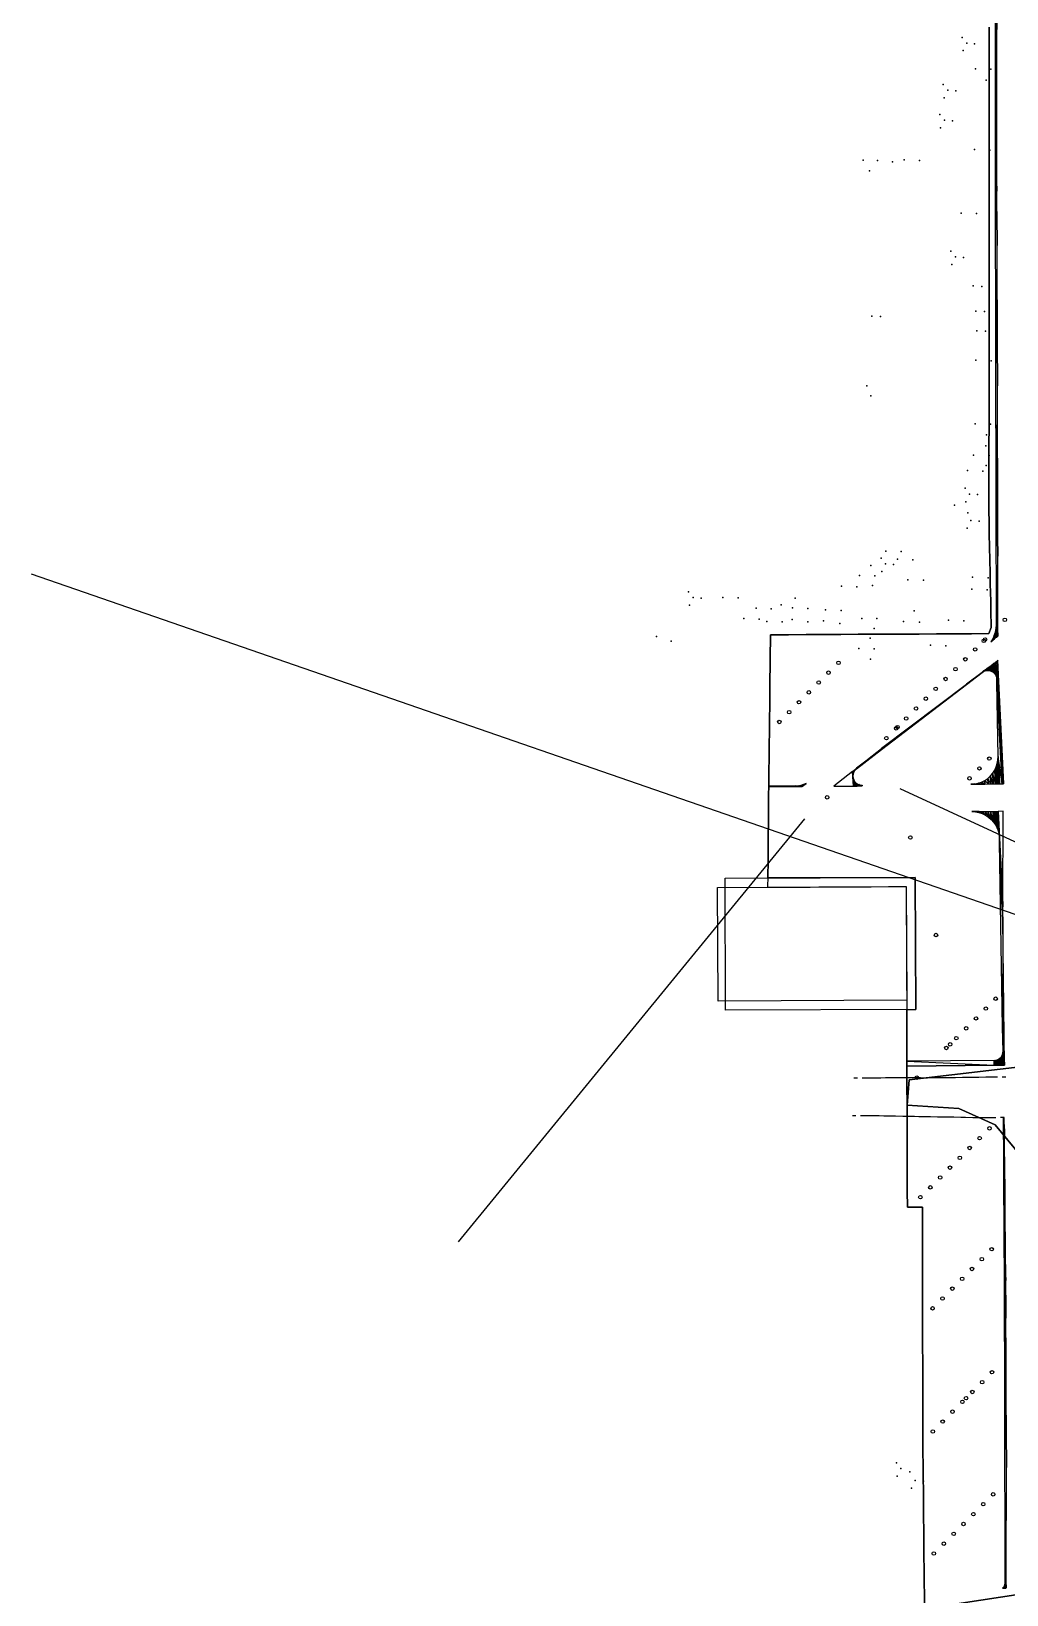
# Model space of a CAD drawing. Header units: metres. Extents: x 4 to 261, y 19 to 641.
# Drawn here: x 3.7 to 115.5, y 208.2 to 387.6 of the extents above; entities that cross this region are included whole.
import ezdxf

# ---------------------------------------------------------------- set-up
doc = ezdxf.new("R2010")
doc.units = ezdxf.units.M
for name, color, linetype in [('BOUNDARY', 7, 'Continuous'), ('BUILDING', 7, 'Continuous'), ('CURB', 7, 'Continuous'), ('ELECTR_CABLE', 7, 'Continuous'), ('OVERHEAD_POWER_LINE', 7, 'Continuous'), ('ROAD', 7, 'Continuous'), ('SIDEWALK_PATH', 7, 'Continuous'), ('TREE', 7, 'Continuous')]:
    doc.layers.add(name, color=color, linetype=linetype)

# ---------------------------------------------------------------- blocks, each defined once
blk = doc.blocks.new('СПИРЕЯ_СЕРАЯ')
blk.add_circle((0, 0), 0.2)
blk = doc.blocks.new('МИСКАНТУС_КИТАЙСКИЙ')
blk.add_circle((0, 0), 0.2)
blk = doc.blocks.new('BEREZA')
blk.add_circle((0, 0), 0.2)
blk = doc.blocks.new('ДЕРЕН_SIBIRICA')
blk.add_circle((0, 0), 0.2)
blk = doc.blocks.new('ДЕРЕН_FLAVIRAMEA')
blk.add_circle((0, 0), 0.2)

msp = doc.modelspace()

# ---------------------------------------------------------------- linework, layer by layer
at = {"layer": 'BOUNDARY'}
msp.add_lwpolyline([(113.47, 388.04), (113.47, 387.04), (113.47, 385.04), (113.47, 384.04), (113.48, 382.05), (113.48, 381.05), (113.48, 379.05), (113.48, 378.05), (113.48, 376.06), (113.48, 375.06), (113.48, 373.06), (113.48, 372.06), (113.48, 370.08), (113.5, 369.08), (113.5, 367.07), (113.5, 366.07), (113.5, 364.09), (113.48, 363.09), (113.48, 361.09), (113.48, 360.09), (113.48, 358.1), (113.48, 357.1), (113.48, 355.1), (113.48, 354.1), (113.47, 352.11), (113.47, 351.11), (113.47, 349.11), (113.47, 348.11), (113.47, 346.13), (113.47, 345.13), (113.47, 343.12), (113.47, 342.14), (113.45, 340.14), (113.45, 339.14), (113.45, 337.14), (113.45, 336.15), (113.45, 334.15), (113.45, 333.15), (113.45, 332.7), (113.45, 332.7), (113.48, 331.15), (113.5, 330.16), (113.54, 328.16), (113.55, 327.16), (113.6, 325.18), (113.61, 324.18), (113.66, 322.18), (113.67, 321.17), (113.72, 319.19), (113.44, 318.47), (111.45, 318.46), (110.45, 318.46), (108.45, 318.44), (107.45, 318.44), (105.46, 318.43), (104.46, 318.43), (102.46, 318.41), (101.46, 318.41), (99.47, 318.4), (98.47, 318.4), (96.47, 318.38), (95.47, 318.38), (93.49, 318.37), (92.49, 318.37), (90.49, 318.35), (89.49, 318.35), (88.41, 318.35), (88.41, 318.35), (88.4, 317.44), (88.38, 316.44), (88.37, 314.44), (88.35, 313.46), (88.32, 311.45), (88.32, 310.45), (88.29, 308.45), (88.29, 307.47), (88.26, 305.47), (88.25, 304.47), (88.23, 302.48), (88.22, 301.48), (88.2, 299.48), (88.19, 298.48), (88.17, 296.49), (88.16, 295.49), (88.13, 293.49), (88.13, 292.49), (88.1, 290.51), (88.08, 289.5), (88.08, 289.39), (88.08, 289.39), (89.96, 289.39), (90.96, 289.4), (92.95, 289.4), (93.95, 289.42), (95.95, 289.42), (96.95, 289.42), (98.94, 289.43), (99.94, 289.43), (101.94, 289.45), (102.94, 289.45), (103.97, 289.45), (103.97, 289.45), (103.97, 288.49), (103.98, 287.49), (103.98, 285.5), (104, 284.5), (104, 282.5), (104, 281.5), (104.01, 279.52), (104.01, 278.52), (104.03, 276.51), (104.03, 275.51), (104.04, 273.53), (104.04, 272.53), (104.04, 270.53), (104.06, 269.53), (104.06, 267.54), (104.06, 266.54), (104.07, 264.54), (104.07, 263.54), (104.07, 261.55), (104.09, 260.55), (104.09, 258.55), (104.09, 257.55), (104.1, 255.57), (104.1, 254.57), (104.12, 252.68), (104.12, 252.68), (104.24, 252.68), (105.22, 252.68), (105.84, 252.67), (105.84, 252.67), (105.84, 251.28), (105.84, 250.29), (105.85, 248.29), (105.85, 247.29), (105.85, 245.29), (105.85, 244.31), (105.86, 242.31), (105.86, 241.31), (105.86, 239.32), (105.86, 238.32), (105.86, 236.32), (105.88, 235.32), (105.88, 233.33), (105.88, 232.33), (105.88, 230.33), (105.88, 229.33), (105.89, 227.34), (105.89, 226.34), (105.89, 224.49), (105.89, 224.49), (105.89, 224.34), (105.91, 223.34), (105.92, 221.36), (105.94, 220.36), (105.95, 218.36), (105.97, 217.36), (105.98, 215.37), (106, 214.37), (106.01, 212.37), (106.03, 211.37), (106.04, 209.38), (106.06, 208.38), (106.07, 206.95)], dxfattribs=at)
at = {"layer": 'BUILDING'}
for points in [[(82.35, 289.36), (103.97, 289.45), (104.03, 276.41), (82.41, 276.31)], [(83.2, 290.42), (105.02, 290.51), (105.08, 275.36), (83.26, 275.27)]]:
    msp.add_lwpolyline(points, close=True, dxfattribs=at)
at = {"layer": 'CURB'}
for points in [[(97.98, 267.5), (98.38, 267.5)], [(98.91, 267.5), (99.49, 267.51), (99.49, 267.51), (99.73, 267.51), (100.25, 267.53), (101.07, 267.53), (101.59, 267.54), (102.33, 267.56), (102.33, 267.56), (102.4, 267.56), (102.92, 267.56), (103.74, 267.54), (104.27, 267.54), (105.09, 267.54), (105.61, 267.54), (106.28, 267.53), (106.28, 267.53), (106.42, 267.53), (106.94, 267.54), (107.76, 267.54), (108.28, 267.56), (109.11, 267.57), (109.63, 267.57), (110.43, 267.59), (110.96, 267.59), (111.78, 267.6), (112.3, 267.6), (113.12, 267.62), (113.64, 267.62), (114.45, 267.63)], [(114.97, 267.63), (115.39, 267.63)], [(98.21, 263.14), (97.8, 263.14)], [(114.27, 262.94), (113.47, 262.94), (112.94, 262.94), (112.12, 262.94), (111.6, 262.94), (110.78, 262.96), (110.25, 262.97), (109.45, 262.99), (108.93, 262.99), (108.1, 263), (107.58, 263.02), (106.76, 263.03), (106.24, 263.03), (105.43, 263.05), (104.91, 263.06), (104.09, 263.08), (103.57, 263.09), (102.74, 263.11), (102.22, 263.11), (101.42, 263.12), (100.89, 263.14), (100.07, 263.15), (99.55, 263.15), (98.73, 263.14)], [(115.21, 262.96), (114.79, 262.96)]]:
    msp.add_lwpolyline(points, dxfattribs=at)
at = {"layer": 'ELECTR_CABLE'}
msp.add_line((92.3, 297.24), (52.62, 248.69), dxfattribs=at)
at = {"layer": 'GROUND'}
for points in [[(118.76, 415.45), (118.2, 371.87), (122.53, 364.42), (120.63, 348.93), (120.65, 324.49), (123.44, 307.27), (124.42, 278.12), (123.27, 272.94), (119.63, 269.08), (104.32, 267.27), (104.08, 264.39), (110, 263.98), (114.17, 262.13), (117.07, 258.62), (118.46, 245.95), (122.22, 242.8), (124.29, 236.77), (124.42, 217.22), (123.2, 212.37), (119.78, 208.71), (107.52, 206.84)], [(106.07, 206.95), (106.06, 208.38), (106.04, 209.38), (106.03, 211.37), (106.01, 212.37), (106, 214.37), (105.98, 215.37), (105.97, 217.36), (105.95, 218.36), (105.94, 220.36), (105.92, 221.36), (105.91, 223.34), (105.89, 224.34), (105.89, 224.49), (105.89, 226.34), (105.89, 227.34), (105.88, 229.33), (105.88, 230.33), (105.88, 232.33), (105.88, 233.33), (105.88, 235.32), (105.86, 236.32), (105.86, 238.32), (105.86, 239.32), (105.86, 241.31), (105.86, 242.31), (105.85, 244.31), (105.85, 245.29), (105.85, 247.29), (105.85, 248.29), (105.84, 250.29), (105.84, 251.28), (105.84, 252.67), (105.22, 252.68), (104.24, 252.68), (104.12, 252.68), (104.1, 254.57), (104.1, 255.57), (104.09, 257.55), (104.09, 258.55), (104.09, 260.55), (104.07, 261.55), (104.07, 263.54), (104.07, 264.54), (104.06, 266.54), (104.06, 267.54), (104.06, 269.53), (104.04, 270.53), (104.04, 272.53), (104.04, 273.53), (104.03, 275.36), (105.08, 275.36), (105.02, 290.51), (88.1, 290.44), (88.1, 290.51), (88.13, 292.49), (88.13, 293.49), (88.16, 295.49), (88.17, 296.49), (88.19, 298.48), (88.2, 299.48), (88.22, 301.48), (88.23, 302.48), (88.25, 304.47), (88.26, 305.47), (88.29, 307.47), (88.29, 308.45), (88.32, 310.45), (88.32, 311.45), (88.35, 313.46), (88.37, 314.44), (88.38, 316.44), (88.4, 317.44), (88.41, 318.35), (89.49, 318.35), (90.49, 318.35), (92.49, 318.37), (93.49, 318.37), (95.47, 318.38), (96.47, 318.38), (98.47, 318.4), (99.47, 318.4), (101.46, 318.41), (102.46, 318.41), (104.46, 318.43), (105.46, 318.43), (107.45, 318.44), (108.45, 318.44), (110.45, 318.46), (111.45, 318.46), (113.44, 318.47), (113.72, 319.19), (113.67, 321.17), (113.66, 322.18), (113.61, 324.18), (113.6, 325.18), (113.55, 327.16), (113.54, 328.16), (113.5, 330.16), (113.48, 331.15), (113.45, 332.7), (113.45, 333.15), (113.45, 334.15), (113.45, 336.15), (113.45, 337.14), (113.45, 339.14), (113.45, 340.14), (113.47, 342.14), (113.47, 343.12), (113.47, 345.13), (113.47, 346.13), (113.47, 348.11), (113.47, 349.11), (113.47, 351.11), (113.47, 352.11), (113.48, 354.1), (113.48, 355.1), (113.48, 357.1), (113.48, 358.1), (113.48, 360.09), (113.48, 361.09), (113.48, 363.09), (113.5, 364.09), (113.5, 366.07), (113.5, 367.07), (113.5, 369.08), (113.48, 370.08), (113.48, 372.06), (113.48, 373.06), (113.48, 375.06), (113.48, 376.06), (113.48, 378.05), (113.48, 379.05), (113.48, 381.05), (113.48, 382.05), (113.47, 384.04), (113.47, 385.04), (113.47, 387.04), (113.47, 388.04)]]:
    msp.add_lwpolyline(points, dxfattribs=at)
at = {"layer": 'OVERHEAD_POWER_LINE'}
for p, q in [((3.65, 325.32), (132.98, 280.55)), ((141.51, 283), (103.3, 300.67))]:
    msp.add_line(p, q, dxfattribs=at)
at = {"layer": 'ROAD'}
msp.add_lwpolyline([(107.52, 206.84), (119.78, 208.71), (123.2, 212.37), (124.42, 217.22), (124.29, 236.77), (122.22, 242.8), (118.46, 245.95), (117.07, 258.62), (114.17, 262.13), (110, 263.98), (104.08, 264.39), (104.32, 267.27), (119.63, 269.08), (123.27, 272.94), (124.42, 278.12), (123.44, 307.27), (120.65, 324.49), (120.63, 348.93), (122.53, 364.42), (118.2, 371.87), (118.76, 415.45)], dxfattribs=at)
at = {"layer": 'SIDEWALK_PATH'}
for points in [[(114.23, 392.95), (114.38, 389.93), (114.38, 389.93), (114.23, 372.54), (114.23, 372.54), (114.23, 392.95), (114.38, 389.93), (114.23, 372.54), (114.23, 372.54), (114.38, 369.42), (114.38, 369.42), (114.38, 389.93)], [(114.23, 372.54), (114.38, 369.42), (114.38, 369.42), (114.23, 367.87), (114.23, 367.87), (114.23, 372.54), (114.38, 369.42), (114.23, 367.87), (114.23, 367.87), (114.39, 364.46), (114.39, 364.46), (114.38, 369.42)], [(114.23, 367.87), (114.39, 364.46), (114.39, 364.46), (114.26, 352.76), (114.26, 352.76), (114.23, 367.87), (114.39, 364.46), (114.26, 352.76), (114.26, 352.76), (114.44, 349.1), (114.44, 349.1), (114.39, 364.46)], [(114.26, 352.76), (114.44, 349.1), (114.44, 349.1), (114.3, 331.31), (114.3, 331.31), (114.26, 352.76), (114.44, 349.1), (114.3, 331.31), (114.3, 331.31), (114.47, 328.15), (114.47, 328.15), (114.44, 349.1)], [(114.3, 331.31), (114.47, 328.15), (114.47, 328.15), (114.33, 321.5), (114.33, 321.5), (114.3, 331.31), (114.47, 328.15), (114.33, 321.5), (114.33, 321.5), (114.5, 318.19), (114.5, 318.19), (114.47, 328.15)], [(114.33, 321.5), (114.5, 318.19), (114.5, 318.19), (114.33, 319.49), (114.33, 319.49), (114.33, 321.5), (114.5, 318.19), (114.33, 319.49), (114.33, 319.49), (114.39, 318.11), (114.39, 318.11), (114.5, 318.19)], [(114.33, 319.49), (114.39, 318.11), (114.39, 318.11), (114.3, 319.07), (114.3, 319.07), (114.33, 319.49), (114.39, 318.11), (114.3, 319.07), (114.3, 319.07), (114.35, 318.08), (114.35, 318.08), (114.39, 318.11)], [(114.11, 317.89), (113.9, 317.73), (113.9, 317.73), (113.9, 317.87), (113.9, 317.87), (114.11, 317.89), (113.9, 317.73), (113.9, 317.87), (113.9, 317.87), (113.66, 317.53), (113.66, 317.53), (113.9, 317.73)], [(114.11, 317.89), (114.08, 318.25), (114.08, 318.25), (113.9, 317.87), (113.9, 317.87), (114.11, 317.89)], [(114.23, 318.65), (114.26, 318.01), (114.26, 318.01), (114.08, 318.25), (114.08, 318.25), (114.23, 318.65), (114.26, 318.01), (114.08, 318.25), (114.08, 318.25), (114.11, 317.89), (114.11, 317.89), (114.26, 318.01)], [(114.3, 319.07), (114.35, 318.08), (114.35, 318.08), (114.23, 318.65), (114.23, 318.65), (114.3, 319.07), (114.35, 318.08), (114.23, 318.65), (114.23, 318.65), (114.26, 318.01), (114.26, 318.01), (114.35, 318.08)], [(112.69, 314.07), (112.69, 314.02), (112.69, 314.02), (110.87, 312.69), (110.87, 312.69), (112.69, 314.07), (112.69, 314.02), (110.87, 312.69), (110.87, 312.69), (110.87, 312.62), (110.87, 312.62), (112.69, 314.02)], [(112.85, 314.19), (112.85, 314.13), (112.85, 314.13), (112.69, 314.07), (112.69, 314.07), (112.85, 314.19), (112.85, 314.13), (112.69, 314.07), (112.69, 314.07), (112.69, 314.02), (112.69, 314.02), (112.85, 314.13)], [(113.02, 314.31), (113.03, 314.2), (113.03, 314.2), (112.85, 314.19), (112.85, 314.19), (113.02, 314.31), (113.03, 314.2), (112.85, 314.19), (112.85, 314.19), (112.85, 314.13), (112.85, 314.13), (113.03, 314.2)], [(113.21, 314.46), (113.21, 314.23), (113.21, 314.23), (113.02, 314.31), (113.02, 314.31), (113.21, 314.46), (113.21, 314.23), (113.02, 314.31), (113.02, 314.31), (113.03, 314.2), (113.03, 314.2), (113.21, 314.23)], [(113.39, 314.59), (113.41, 314.23), (113.41, 314.23), (113.21, 314.46), (113.21, 314.46), (113.39, 314.59), (113.41, 314.23), (113.21, 314.46), (113.21, 314.46), (113.21, 314.23), (113.21, 314.23), (113.41, 314.23)], [(113.57, 314.72), (113.6, 314.2), (113.6, 314.2), (113.39, 314.59), (113.39, 314.59), (113.57, 314.72), (113.6, 314.2), (113.39, 314.59), (113.39, 314.59), (113.41, 314.23), (113.41, 314.23), (113.6, 314.2)], [(113.75, 314.86), (113.78, 314.14), (113.78, 314.14), (113.57, 314.72), (113.57, 314.72), (113.75, 314.86), (113.78, 314.14), (113.57, 314.72), (113.57, 314.72), (113.6, 314.2), (113.6, 314.2), (113.78, 314.14)], [(113.9, 314.96), (113.94, 314.04), (113.94, 314.04), (113.75, 314.86), (113.75, 314.86), (113.9, 314.96), (113.94, 314.04), (113.75, 314.86), (113.75, 314.86), (113.78, 314.14), (113.78, 314.14), (113.94, 314.04)], [(114.03, 315.07), (114.09, 313.9), (114.09, 313.9), (113.9, 314.96), (113.9, 314.96), (114.03, 315.07), (114.09, 313.9), (113.9, 314.96), (113.9, 314.96), (113.94, 314.04), (113.94, 314.04), (114.09, 313.9)], [(114.14, 315.14), (114.21, 313.75), (114.21, 313.75), (114.03, 315.07), (114.03, 315.07), (114.14, 315.14), (114.21, 313.75), (114.03, 315.07), (114.03, 315.07), (114.09, 313.9), (114.09, 313.9), (114.21, 313.75)], [(114.21, 315.2), (114.3, 313.59), (114.3, 313.59), (114.14, 315.14), (114.14, 315.14), (114.21, 315.2), (114.3, 313.59), (114.14, 315.14), (114.14, 315.14), (114.21, 313.75), (114.21, 313.75), (114.3, 313.59)], [(114.26, 315.23), (114.35, 313.4), (114.35, 313.4), (114.21, 315.2), (114.21, 315.2), (114.26, 315.23), (114.35, 313.4), (114.21, 315.2), (114.21, 315.2), (114.3, 313.59), (114.3, 313.59), (114.35, 313.4)], [(114.27, 315.25), (114.38, 313.22), (114.38, 313.22), (114.26, 315.23), (114.26, 315.23), (114.27, 315.25), (114.38, 313.22), (114.26, 315.23), (114.26, 315.23), (114.35, 313.4), (114.35, 313.4), (114.38, 313.22)], [(114.44, 315.37), (115.14, 301.24), (115.14, 301.24), (114.27, 315.25), (114.27, 315.25), (114.44, 315.37), (115.14, 301.24), (114.27, 315.25), (114.27, 315.25), (114.97, 301.24), (114.97, 301.24), (115.14, 301.24)], [(114.5, 315.41), (114.44, 315.37), (114.44, 315.37), (115.14, 301.24), (115.14, 301.24), (114.5, 315.41), (114.44, 315.37), (115.14, 301.24), (115.14, 301.24), (114.44, 315.37), (115.14, 301.24), (114.44, 315.37), (114.44, 315.37), (115.14, 301.24)], [(110.87, 312.69), (110.87, 312.62), (110.87, 312.62), (101.15, 305.29), (101.15, 305.29), (110.87, 312.69), (110.87, 312.62), (101.15, 305.29), (101.15, 305.29), (101.15, 305.17), (101.15, 305.17), (110.87, 312.62)], [(114.38, 313.22), (114.97, 301.24), (114.97, 301.24), (114.38, 312.86), (114.38, 312.86), (114.38, 313.22), (114.97, 301.24), (114.38, 312.86), (114.38, 312.86), (114.96, 301.24), (114.96, 301.24), (114.97, 301.24)], [(114.38, 312.86), (114.96, 301.24), (114.96, 301.24), (114.53, 304.39), (114.53, 304.39), (114.38, 312.86), (114.96, 301.24), (114.53, 304.39), (114.53, 304.39), (114.67, 301.24), (114.67, 301.24), (114.96, 301.24)], [(101.15, 305.29), (101.15, 305.17), (101.15, 305.17), (98.28, 303.02), (98.28, 303.02), (101.15, 305.29), (101.15, 305.17), (98.28, 303.02), (98.28, 303.02), (98.28, 302.96), (98.28, 302.96), (101.15, 305.17)], [(114.3, 303.18), (114.39, 301.24), (114.39, 301.24), (114.12, 302.81), (114.12, 302.81), (114.3, 303.18), (114.39, 301.24), (114.12, 302.81), (114.12, 302.81), (114.2, 301.23), (114.2, 301.23), (114.39, 301.24)], [(114.42, 303.57), (114.54, 301.24), (114.54, 301.24), (114.3, 303.18), (114.3, 303.18), (114.42, 303.57), (114.54, 301.24), (114.3, 303.18), (114.3, 303.18), (114.39, 301.24), (114.39, 301.24), (114.54, 301.24)], [(114.5, 303.97), (114.63, 301.24), (114.63, 301.24), (114.42, 303.57), (114.42, 303.57), (114.5, 303.97), (114.63, 301.24), (114.42, 303.57), (114.42, 303.57), (114.54, 301.24), (114.54, 301.24), (114.63, 301.24)], [(114.53, 304.39), (114.67, 301.24), (114.67, 301.24), (114.5, 303.97), (114.5, 303.97), (114.53, 304.39), (114.67, 301.24), (114.5, 303.97), (114.5, 303.97), (114.63, 301.24), (114.63, 301.24), (114.67, 301.24)], [(97.92, 300.99), (97.83, 302.67), (97.83, 302.67), (95.67, 300.96), (95.67, 300.96), (97.92, 300.99)], [(97.86, 302.69), (97.88, 302.27), (97.88, 302.27), (97.83, 302.67), (97.83, 302.67), (97.86, 302.69), (97.88, 302.27), (97.83, 302.67), (97.83, 302.67), (97.86, 302.08), (97.86, 302.08), (97.88, 302.27)], [(97.92, 302.73), (97.92, 302.48), (97.92, 302.48), (97.86, 302.69), (97.86, 302.69), (97.92, 302.73), (97.92, 302.48), (97.86, 302.69), (97.86, 302.69), (97.88, 302.27), (97.88, 302.27), (97.92, 302.48)], [(97.89, 301.88), (97.94, 300.99), (97.94, 300.99), (97.86, 302.08), (97.86, 302.08), (97.89, 301.88), (97.94, 300.99), (97.86, 302.08), (97.86, 302.08), (97.92, 300.99), (97.92, 300.99), (97.94, 300.99)], [(97.97, 301.69), (98, 300.99), (98, 300.99), (97.89, 301.88), (97.89, 301.88), (97.97, 301.69), (98, 300.99), (97.89, 301.88), (97.89, 301.88), (97.94, 300.99), (97.94, 300.99), (98, 300.99)], [(98.01, 302.81), (98.01, 302.66), (98.01, 302.66), (97.92, 302.73), (97.92, 302.73), (98.01, 302.81), (98.01, 302.66), (97.92, 302.73), (97.92, 302.73), (97.92, 302.48), (97.92, 302.48), (98.01, 302.66)], [(98.06, 301.51), (98.09, 300.99), (98.09, 300.99), (97.97, 301.69), (97.97, 301.69), (98.06, 301.51), (98.09, 300.99), (97.97, 301.69), (97.97, 301.69), (98, 300.99), (98, 300.99), (98.09, 300.99)], [(98.13, 302.9), (98.13, 302.82), (98.13, 302.82), (98.01, 302.81), (98.01, 302.81), (98.13, 302.9), (98.13, 302.82), (98.01, 302.81), (98.01, 302.81), (98.01, 302.66), (98.01, 302.66), (98.13, 302.82)], [(98.19, 301.36), (98.22, 300.99), (98.22, 300.99), (98.06, 301.51), (98.06, 301.51), (98.19, 301.36), (98.22, 300.99), (98.06, 301.51), (98.06, 301.51), (98.09, 300.99), (98.09, 300.99), (98.22, 300.99)], [(98.28, 303.02), (98.28, 302.96), (98.28, 302.96), (98.13, 302.9), (98.13, 302.9), (98.28, 303.02), (98.28, 302.96), (98.13, 302.9), (98.13, 302.9), (98.13, 302.82), (98.13, 302.82), (98.28, 302.96)], [(98.35, 301.24), (98.37, 300.99), (98.37, 300.99), (98.19, 301.36), (98.19, 301.36), (98.35, 301.24), (98.37, 300.99), (98.19, 301.36), (98.19, 301.36), (98.22, 300.99), (98.22, 300.99), (98.37, 300.99)], [(112.61, 301.45), (112.63, 301.21), (112.63, 301.21), (112.23, 301.32), (112.23, 301.32), (112.61, 301.45), (112.63, 301.21), (112.23, 301.32), (112.23, 301.32), (112.23, 301.2), (112.23, 301.2), (112.63, 301.21)], [(112.99, 301.63), (113, 301.21), (113, 301.21), (112.61, 301.45), (112.61, 301.45), (112.99, 301.63), (113, 301.21), (112.61, 301.45), (112.61, 301.45), (112.63, 301.21), (112.63, 301.21), (113, 301.21)], [(113.32, 301.87), (113.36, 301.23), (113.36, 301.23), (112.99, 301.63), (112.99, 301.63), (113.32, 301.87), (113.36, 301.23), (112.99, 301.63), (112.99, 301.63), (113, 301.21), (113, 301.21), (113.36, 301.23)], [(113.63, 302.15), (113.67, 301.23), (113.67, 301.23), (113.32, 301.87), (113.32, 301.87), (113.63, 302.15), (113.67, 301.23), (113.32, 301.87), (113.32, 301.87), (113.36, 301.23), (113.36, 301.23), (113.67, 301.23)], [(113.9, 302.47), (113.96, 301.23), (113.96, 301.23), (113.63, 302.15), (113.63, 302.15), (113.9, 302.47), (113.96, 301.23), (113.63, 302.15), (113.63, 302.15), (113.67, 301.23), (113.67, 301.23), (113.96, 301.23)], [(114.12, 302.81), (114.2, 301.23), (114.2, 301.23), (113.9, 302.47), (113.9, 302.47), (114.12, 302.81), (114.2, 301.23), (113.9, 302.47), (113.9, 302.47), (113.96, 301.23), (113.96, 301.23), (114.2, 301.23)], [(91.26, 300.93), (91.26, 301), (91.26, 301), (88.22, 300.97), (88.22, 300.97), (91.26, 300.93)], [(88.22, 300.97), (88.22, 300.97), (88.22, 300.97), (88.22, 300.91), (88.22, 300.91), (88.22, 300.97), (88.22, 300.97), (88.22, 300.91), (88.22, 300.91), (91.26, 300.93), (91.26, 300.93), (88.22, 300.97)], [(91.68, 301.03), (91.68, 300.93), (91.68, 300.93), (91.26, 301), (91.26, 301), (91.68, 301.03), (91.68, 300.93), (91.26, 301), (91.26, 301), (91.26, 300.93), (91.26, 300.93), (91.68, 300.93)], [(92.04, 301.11), (92.04, 300.93), (92.04, 300.93), (91.68, 301.03), (91.68, 301.03), (92.04, 301.11), (92.04, 300.93), (91.68, 301.03), (91.68, 301.03), (91.68, 300.93), (91.68, 300.93), (92.04, 300.93)], [(92.1, 301.12), (92.1, 300.97), (92.1, 300.97), (92.04, 301.11), (92.04, 301.11), (92.1, 301.12), (92.1, 300.97), (92.04, 301.11), (92.04, 301.11), (92.04, 300.93), (92.04, 300.93), (92.1, 300.97)], [(92.49, 301.27), (92.1, 301.12), (92.1, 301.12), (92.1, 300.97), (92.1, 300.97), (92.49, 301.27)], [(98.53, 301.15), (98.53, 301), (98.53, 301), (98.35, 301.24), (98.35, 301.24), (98.53, 301.15), (98.53, 301), (98.35, 301.24), (98.35, 301.24), (98.37, 300.99), (98.37, 300.99), (98.53, 301)], [(98.73, 301.09), (98.73, 301), (98.73, 301), (98.53, 301.15), (98.53, 301.15), (98.73, 301.09), (98.73, 301), (98.53, 301.15), (98.53, 301.15), (98.53, 301), (98.53, 301), (98.73, 301)], [(98.92, 301.08), (98.92, 301), (98.92, 301), (98.73, 301.09), (98.73, 301.09), (98.92, 301.08), (98.92, 301), (98.73, 301.09), (98.73, 301.09), (98.73, 301), (98.73, 301), (98.92, 301)], [(111.4, 301.2), (111.4, 301.2), (111.4, 301.2), (111.82, 301.2), (111.82, 301.2), (111.4, 301.2), (111.4, 301.2), (111.82, 301.2), (111.82, 301.2), (111.82, 301.23), (111.82, 301.23), (111.4, 301.2)], [(112.23, 301.32), (112.23, 301.2), (112.23, 301.2), (111.82, 301.23), (111.82, 301.23), (112.23, 301.32), (112.23, 301.2), (111.82, 301.23), (111.82, 301.23), (111.82, 301.2), (111.82, 301.2), (112.23, 301.2)], [(112.32, 297.96), (111.91, 298.03), (111.91, 298.03), (111.91, 298.06), (111.91, 298.06), (112.32, 297.96), (111.91, 298.03), (111.91, 298.06), (111.91, 298.06), (111.51, 298.06), (111.51, 298.06), (111.91, 298.03)], [(112.32, 297.96), (112.32, 298.06), (112.32, 298.06), (111.91, 298.06), (111.91, 298.06), (112.32, 297.96)], [(112.69, 298.06), (112.7, 297.82), (112.7, 297.82), (112.32, 298.06), (112.32, 298.06), (112.69, 298.06), (112.7, 297.82), (112.32, 298.06), (112.32, 298.06), (112.32, 297.96), (112.32, 297.96), (112.7, 297.82)], [(113.05, 298.08), (113.08, 297.66), (113.08, 297.66), (112.69, 298.06), (112.69, 298.06), (113.05, 298.08), (113.08, 297.66), (112.69, 298.06), (112.69, 298.06), (112.7, 297.82), (112.7, 297.82), (113.08, 297.66)], [(113.39, 298.08), (113.42, 297.43), (113.42, 297.43), (113.05, 298.08), (113.05, 298.08), (113.39, 298.08), (113.42, 297.43), (113.05, 298.08), (113.05, 298.08), (113.08, 297.66), (113.08, 297.66), (113.42, 297.43)], [(113.69, 298.08), (113.73, 297.16), (113.73, 297.16), (113.39, 298.08), (113.39, 298.08), (113.69, 298.08), (113.73, 297.16), (113.39, 298.08), (113.39, 298.08), (113.42, 297.43), (113.42, 297.43), (113.73, 297.16)], [(113.94, 298.08), (114, 296.85), (114, 296.85), (113.69, 298.08), (113.69, 298.08), (113.94, 298.08), (114, 296.85), (113.69, 298.08), (113.69, 298.08), (113.73, 297.16), (113.73, 297.16), (114, 296.85)], [(114.15, 298.08), (114.23, 296.52), (114.23, 296.52), (113.94, 298.08), (113.94, 298.08), (114.15, 298.08), (114.23, 296.52), (113.94, 298.08), (113.94, 298.08), (114, 296.85), (114, 296.85), (114.23, 296.52)], [(114.33, 298.08), (114.42, 296.15), (114.42, 296.15), (114.15, 298.08), (114.15, 298.08), (114.33, 298.08), (114.42, 296.15), (114.15, 298.08), (114.15, 298.08), (114.23, 296.52), (114.23, 296.52), (114.42, 296.15)], [(114.44, 298.08), (114.56, 295.78), (114.56, 295.78), (114.33, 298.08), (114.33, 298.08), (114.44, 298.08), (114.56, 295.78), (114.33, 298.08), (114.33, 298.08), (114.42, 296.15), (114.42, 296.15), (114.56, 295.78)], [(114.51, 298.08), (114.64, 295.37), (114.64, 295.37), (114.44, 298.08), (114.44, 298.08), (114.51, 298.08), (114.64, 295.37), (114.44, 298.08), (114.44, 298.08), (114.56, 295.78), (114.56, 295.78), (114.64, 295.37)], [(114.53, 298.08), (114.67, 294.97), (114.67, 294.97), (114.51, 298.08), (114.51, 298.08), (114.53, 298.08), (114.67, 294.97), (114.51, 298.08), (114.51, 298.08), (114.64, 295.37), (114.64, 295.37), (114.67, 294.97)], [(115.11, 298.09), (114.53, 298.08), (114.53, 298.08), (115.05, 287.38), (115.05, 287.38), (115.11, 298.09)], [(114.67, 294.97), (115.05, 287.38), (115.05, 287.38), (114.69, 294.57), (114.69, 294.57), (114.67, 294.97), (115.05, 287.38), (114.69, 294.57), (114.69, 294.57), (115.05, 287.15), (115.05, 287.15), (115.05, 287.38)], [(114.69, 294.57), (115.05, 287.15), (115.05, 287.15), (114.72, 292.07), (114.72, 292.07), (114.69, 294.57), (115.05, 287.15), (114.72, 292.07), (114.72, 292.07), (115.05, 285.65), (115.05, 285.65), (115.05, 287.15)], [(114.72, 292.07), (115.05, 285.65), (115.05, 285.65), (115.03, 273.29), (115.03, 273.29), (114.72, 292.07), (115.05, 285.65), (115.03, 273.29), (115.03, 273.29), (115.26, 268.97), (115.26, 268.97), (115.05, 285.65)], [(115.03, 273.29), (115.26, 268.97), (115.26, 268.97), (115.08, 270.57), (115.08, 270.57), (115.03, 273.29), (115.26, 268.97), (115.08, 270.57), (115.08, 270.57), (115.17, 268.97), (115.17, 268.97), (115.26, 268.97)], [(114.08, 268.96), (114.05, 269.51), (114.05, 269.51), (104.06, 269.42), (104.06, 269.42), (114.08, 268.96)], [(114.08, 268.96), (104.07, 268.85), (104.07, 268.85), (104.06, 269.42), (104.06, 269.42), (114.08, 268.96), (104.07, 268.85), (104.06, 269.42), (104.06, 269.42), (104.06, 268.85), (104.06, 268.85), (104.07, 268.85)], [(114.23, 269.53), (114.26, 268.97), (114.26, 268.97), (114.05, 269.51), (114.05, 269.51), (114.23, 269.53), (114.26, 268.97), (114.05, 269.51), (114.05, 269.51), (114.08, 268.96), (114.08, 268.96), (114.26, 268.97)], [(114.41, 269.57), (114.44, 268.97), (114.44, 268.97), (114.23, 269.53), (114.23, 269.53), (114.41, 269.57), (114.44, 268.97), (114.23, 269.53), (114.23, 269.53), (114.26, 268.97), (114.26, 268.97), (114.44, 268.97)], [(114.57, 269.66), (114.6, 268.97), (114.6, 268.97), (114.41, 269.57), (114.41, 269.57), (114.57, 269.66), (114.6, 268.97), (114.41, 269.57), (114.41, 269.57), (114.44, 268.97), (114.44, 268.97), (114.6, 268.97)], [(114.72, 269.77), (114.76, 268.97), (114.76, 268.97), (114.57, 269.66), (114.57, 269.66), (114.72, 269.77), (114.76, 268.97), (114.57, 269.66), (114.57, 269.66), (114.6, 268.97), (114.6, 268.97), (114.76, 268.97)], [(114.85, 269.9), (114.9, 268.97), (114.9, 268.97), (114.72, 269.77), (114.72, 269.77), (114.85, 269.9), (114.9, 268.97), (114.72, 269.77), (114.72, 269.77), (114.76, 268.97), (114.76, 268.97), (114.9, 268.97)], [(114.94, 270.05), (115, 268.97), (115, 268.97), (114.85, 269.9), (114.85, 269.9), (114.94, 270.05), (115, 268.97), (114.85, 269.9), (114.85, 269.9), (114.9, 268.97), (114.9, 268.97), (115, 268.97)], [(115.02, 270.21), (115.09, 268.97), (115.09, 268.97), (114.94, 270.05), (114.94, 270.05), (115.02, 270.21), (115.09, 268.97), (114.94, 270.05), (114.94, 270.05), (115, 268.97), (115, 268.97), (115.09, 268.97)], [(115.06, 270.39), (115.14, 268.97), (115.14, 268.97), (115.02, 270.21), (115.02, 270.21), (115.06, 270.39), (115.14, 268.97), (115.02, 270.21), (115.02, 270.21), (115.09, 268.97), (115.09, 268.97), (115.14, 268.97)], [(115.08, 270.57), (115.17, 268.97), (115.17, 268.97), (115.06, 270.39), (115.06, 270.39), (115.08, 270.57), (115.17, 268.97), (115.06, 270.39), (115.06, 270.39), (115.14, 268.97), (115.14, 268.97), (115.17, 268.97)], [(115.21, 262.96), (115.15, 262.96), (115.15, 262.96), (115.23, 261.42), (115.23, 261.42), (115.21, 262.96)], [(115.15, 262.96), (115.23, 261.42), (115.23, 261.42), (115.17, 257.89), (115.17, 257.89), (115.15, 262.96), (115.23, 261.42), (115.17, 257.89), (115.17, 257.89), (115.29, 255.52), (115.29, 255.52), (115.23, 261.42)], [(115.17, 257.89), (115.29, 255.52), (115.29, 255.52), (115.21, 247.89), (115.21, 247.89), (115.17, 257.89), (115.29, 255.52), (115.21, 247.89), (115.21, 247.89), (115.39, 244.25), (115.39, 244.25), (115.29, 255.52)], [(115.21, 247.89), (115.39, 244.25), (115.39, 244.25), (115.23, 245.8), (115.23, 245.8), (115.21, 247.89), (115.39, 244.25), (115.23, 245.8), (115.23, 245.8), (115.41, 242.16), (115.41, 242.16), (115.39, 244.25)], [(115.23, 245.8), (115.41, 242.16), (115.41, 242.16), (115.27, 228.67), (115.27, 228.67), (115.23, 245.8), (115.41, 242.16), (115.27, 228.67), (115.27, 228.67), (115.48, 224.43), (115.48, 224.43), (115.41, 242.16)], [(115.27, 228.67), (115.48, 224.43), (115.48, 224.43), (115.33, 211.31), (115.33, 211.31), (115.27, 228.67), (115.48, 224.43), (115.33, 211.31), (115.33, 211.31), (115.45, 208.99), (115.45, 208.99), (115.48, 224.43)], [(115.33, 211.31), (115.45, 208.99), (115.45, 208.99), (115.33, 209.73), (115.33, 209.73), (115.33, 211.31), (115.45, 208.99), (115.33, 209.73), (115.33, 209.73), (115.38, 208.98), (115.38, 208.98), (115.45, 208.99)], [(115.23, 208.98), (115.14, 208.98), (115.14, 208.98), (115.14, 209.1), (115.14, 209.1), (115.23, 208.98), (115.14, 208.98), (115.14, 209.1), (115.14, 209.1), (115.02, 208.96), (115.02, 208.96), (115.14, 208.98)], [(115.23, 208.98), (115.23, 209.23), (115.23, 209.23), (115.14, 209.1), (115.14, 209.1), (115.23, 208.98)], [(115.29, 209.38), (115.3, 208.98), (115.3, 208.98), (115.23, 209.23), (115.23, 209.23), (115.29, 209.38), (115.3, 208.98), (115.23, 209.23), (115.23, 209.23), (115.23, 208.98), (115.23, 208.98), (115.3, 208.98)], [(115.33, 209.55), (115.35, 208.98), (115.35, 208.98), (115.29, 209.38), (115.29, 209.38), (115.33, 209.55), (115.35, 208.98), (115.29, 209.38), (115.29, 209.38), (115.3, 208.98), (115.3, 208.98), (115.35, 208.98)], [(115.33, 209.73), (115.38, 208.98), (115.38, 208.98), (115.33, 209.55), (115.33, 209.55), (115.33, 209.73), (115.38, 208.98), (115.33, 209.55), (115.33, 209.55), (115.35, 208.98), (115.35, 208.98), (115.38, 208.98)]]:
    msp.add_lwpolyline(points, close=True, dxfattribs=at)
at = {"layer": 'TREE'}
for p in [(110.39, 386.87), (110.91, 386.22), (111.82, 386.14), (110.49, 385.35), (111.91, 383.26), (113.66, 383.24), (108.21, 381.47), (108.73, 380.81), (109.66, 380.74), (113.16, 381.96), (108.31, 379.93), (107.83, 378.03), (108.35, 377.38), (109.27, 377.3), (107.92, 376.51), (111.81, 374.01), (113.58, 373.94), (99.03, 372.79), (99.77, 371.57), (100.68, 372.76), (102.39, 372.61), (103.75, 372.82), (105.51, 372.76), (110.29, 366.72), (112.05, 366.65), (109.09, 362.34), (109.19, 360.8), (109.61, 361.68), (110.54, 361.61), (111.64, 358.36), (112.64, 358.31), (111.96, 355.48), (112.96, 355.43), (100.04, 354.9), (101.04, 354.85), (112.07, 353.21), (113.07, 353.16), (111.94, 349.83), (113.7, 349.76), (99.45, 346.9), (99.92, 345.75), (111.89, 342.54), (113.18, 341.27), (113.63, 342.52), (113.09, 340.01), (111.71, 338.95), (113.15, 337.77), (113.49, 338.89), (110.99, 337.19), (112.75, 337.12), (110.72, 335.15), (110.82, 333.61), (111.23, 334.49), (112.16, 334.42), (109.53, 333.2), (111.03, 332.32), (110.98, 330.58), (111.4, 331.46), (112.33, 331.39), (101.09, 327.13), (101.6, 326.48), (101.65, 327.95), (102.99, 327), (103.4, 327.89), (104.74, 326.93), (98.61, 325.15), (99.93, 326.27), (100.37, 325.1), (101.19, 325.61), (102.53, 326.4), (104.18, 324.66), (111.59, 324.94), (113.36, 324.87), (79.02, 323.27), (96.55, 323.92), (98.31, 323.86), (100.11, 324), (105.94, 324.59), (111.5, 323.56), (113.26, 323.48), (79.12, 321.73), (79.54, 322.61), (80.45, 322.53), (82.96, 322.63), (84.72, 322.56), (86.76, 321.38), (88.51, 321.32), (89.64, 321.76), (90.92, 321.43), (91.23, 322.53), (92.68, 321.36), (94.73, 321.19), (96.5, 321.12), (104.9, 321.1), (85.34, 320.22), (87.1, 320.15), (88.01, 319.88), (89.77, 319.81), (90.89, 320.11), (92.69, 319.82), (94.51, 319.93), (96.37, 319.62), (98.87, 320.21), (100.62, 320.21), (103.67, 319.86), (105.49, 319.77), (108.81, 320), (110.57, 319.93), (75.36, 318.13), (77.04, 317.6), (99.85, 317.94), (100.29, 319.05), (98.53, 316.77), (100.31, 316.72), (106.75, 317.14), (108.51, 317.06), (99.89, 315.53), (102.85, 223.36), (103.37, 222.7), (102.94, 221.82), (104.38, 222.31), (105.01, 221.33), (105.94, 221.25), (104.59, 220.45)]:
    msp.add_point(p, dxfattribs=at)

# ---------------------------------------------------------------- block references
at = {"layer": 'BUSH'}
for name, p in [('МИСКАНТУС_КИТАЙСКИЙ', (115.28, 320.06)), ('МИСКАНТУС_КИТАЙСКИЙ', (113.02, 317.8)), ('СПИРЕЯ_СЕРАЯ', (110.75, 315.53)), ('МИСКАНТУС_КИТАЙСКИЙ', (111.89, 316.66)), ('МИСКАНТУС_КИТАЙСКИЙ', (95.07, 314)), ('МИСКАНТУС_КИТАЙСКИЙ', (96.21, 315.13)), ('СПИРЕЯ_СЕРАЯ', (109.62, 314.4)), ('МИСКАНТУС_КИТАЙСКИЙ', (93.94, 312.87)), ('СПИРЕЯ_СЕРАЯ', (107.36, 312.14)), ('СПИРЕЯ_СЕРАЯ', (108.49, 313.27)), ('СПИРЕЯ_СЕРАЯ', (91.68, 310.6)), ('СПИРЕЯ_СЕРАЯ', (92.81, 311.73)), ('СПИРЕЯ_СЕРАЯ', (106.23, 311.01)), ('СПИРЕЯ_СЕРАЯ', (89.42, 308.34)), ('СПИРЕЯ_СЕРАЯ', (90.55, 309.47)), ('ДЕРЕН_SIBIRICA', (103.97, 308.74)), ('ДЕРЕН_SIBIRICA', (105.1, 309.88)), ('ДЕРЕН_SIBIRICA', (102.83, 307.61)), ('ДЕРЕН_SIBIRICA', (101.7, 306.48)), ('МИСКАНТУС_КИТАЙСКИЙ', (112.37, 303.01)), ('МИСКАНТУС_КИТАЙСКИЙ', (113.5, 304.14)), ('МИСКАНТУС_КИТАЙСКИЙ', (111.24, 301.87)), ('ДЕРЕН_FLAVIRAMEA', (94.91, 299.69)), ('СПИРЕЯ_СЕРАЯ', (104.45, 295.09)), ('СПИРЕЯ_СЕРАЯ', (107.4, 283.9)), ('ДЕРЕН_FLAVIRAMEA', (114.24, 276.59)), ('ДЕРЕН_FLAVIRAMEA', (111.98, 274.33)), ('ДЕРЕН_FLAVIRAMEA', (113.11, 275.46)), ('ДЕРЕН_FLAVIRAMEA', (110.85, 273.2)), ('МИСКАНТУС_КИТАЙСКИЙ', (108.58, 270.94)), ('МИСКАНТУС_КИТАЙСКИЙ', (109.72, 272.07)), ('МИСКАНТУС_КИТАЙСКИЙ', (105.19, 267.54)), ('МИСКАНТУС_КИТАЙСКИЙ', (113.52, 261.73)), ('СПИРЕЯ_СЕРАЯ', (112.39, 260.6)), ('СПИРЕЯ_СЕРАЯ', (110.13, 258.34)), ('СПИРЕЯ_СЕРАЯ', (111.26, 259.47)), ('СПИРЕЯ_СЕРАЯ', (109, 257.21)), ('ДЕРЕН_SIBIRICA', (106.74, 254.95)), ('СПИРЕЯ_СЕРАЯ', (107.87, 256.08)), ('ДЕРЕН_SIBIRICA', (105.6, 253.82)), ('МИСКАНТУС_КИТАЙСКИЙ', (113.78, 247.85)), ('МИСКАНТУС_КИТАЙСКИЙ', (111.52, 245.59)), ('МИСКАНТУС_КИТАЙСКИЙ', (112.65, 246.72)), ('СПИРЕЯ_СЕРАЯ', (110.39, 244.46)), ('СПИРЕЯ_СЕРАЯ', (108.13, 242.2)), ('СПИРЕЯ_СЕРАЯ', (109.26, 243.33)), ('СПИРЕЯ_СЕРАЯ', (107, 241.07)), ('МИСКАНТУС_КИТАЙСКИЙ', (113.81, 233.74)), ('МИСКАНТУС_КИТАЙСКИЙ', (111.55, 231.48)), ('МИСКАНТУС_КИТАЙСКИЙ', (112.68, 232.61)), ('МИСКАНТУС_КИТАЙСКИЙ', (110.42, 230.35)), ('СПИРЕЯ_СЕРАЯ', (108.16, 228.08)), ('СПИРЕЯ_СЕРАЯ', (109.29, 229.22)), ('СПИРЕЯ_СЕРАЯ', (107.03, 226.95)), ('МИСКАНТУС_КИТАЙСКИЙ', (113.94, 219.73)), ('МИСКАНТУС_КИТАЙСКИЙ', (111.68, 217.46)), ('МИСКАНТУС_КИТАЙСКИЙ', (112.81, 218.6)), ('СПИРЕЯ_СЕРАЯ', (109.42, 215.2)), ('МИСКАНТУС_КИТАЙСКИЙ', (110.55, 216.33)), ('СПИРЕЯ_СЕРАЯ', (108.29, 214.07)), ('СПИРЕЯ_СЕРАЯ', (107.15, 212.94))]:
    msp.add_blockref(name, p, dxfattribs=at)
at = {"layer": 'TREE'}
for p in [(112.87, 317.65), (102.98, 307.75), (109.01, 271.36), (110.84, 230.77)]:
    msp.add_blockref('BEREZA', p, dxfattribs=at)

doc.saveas('drawing.dxf')
